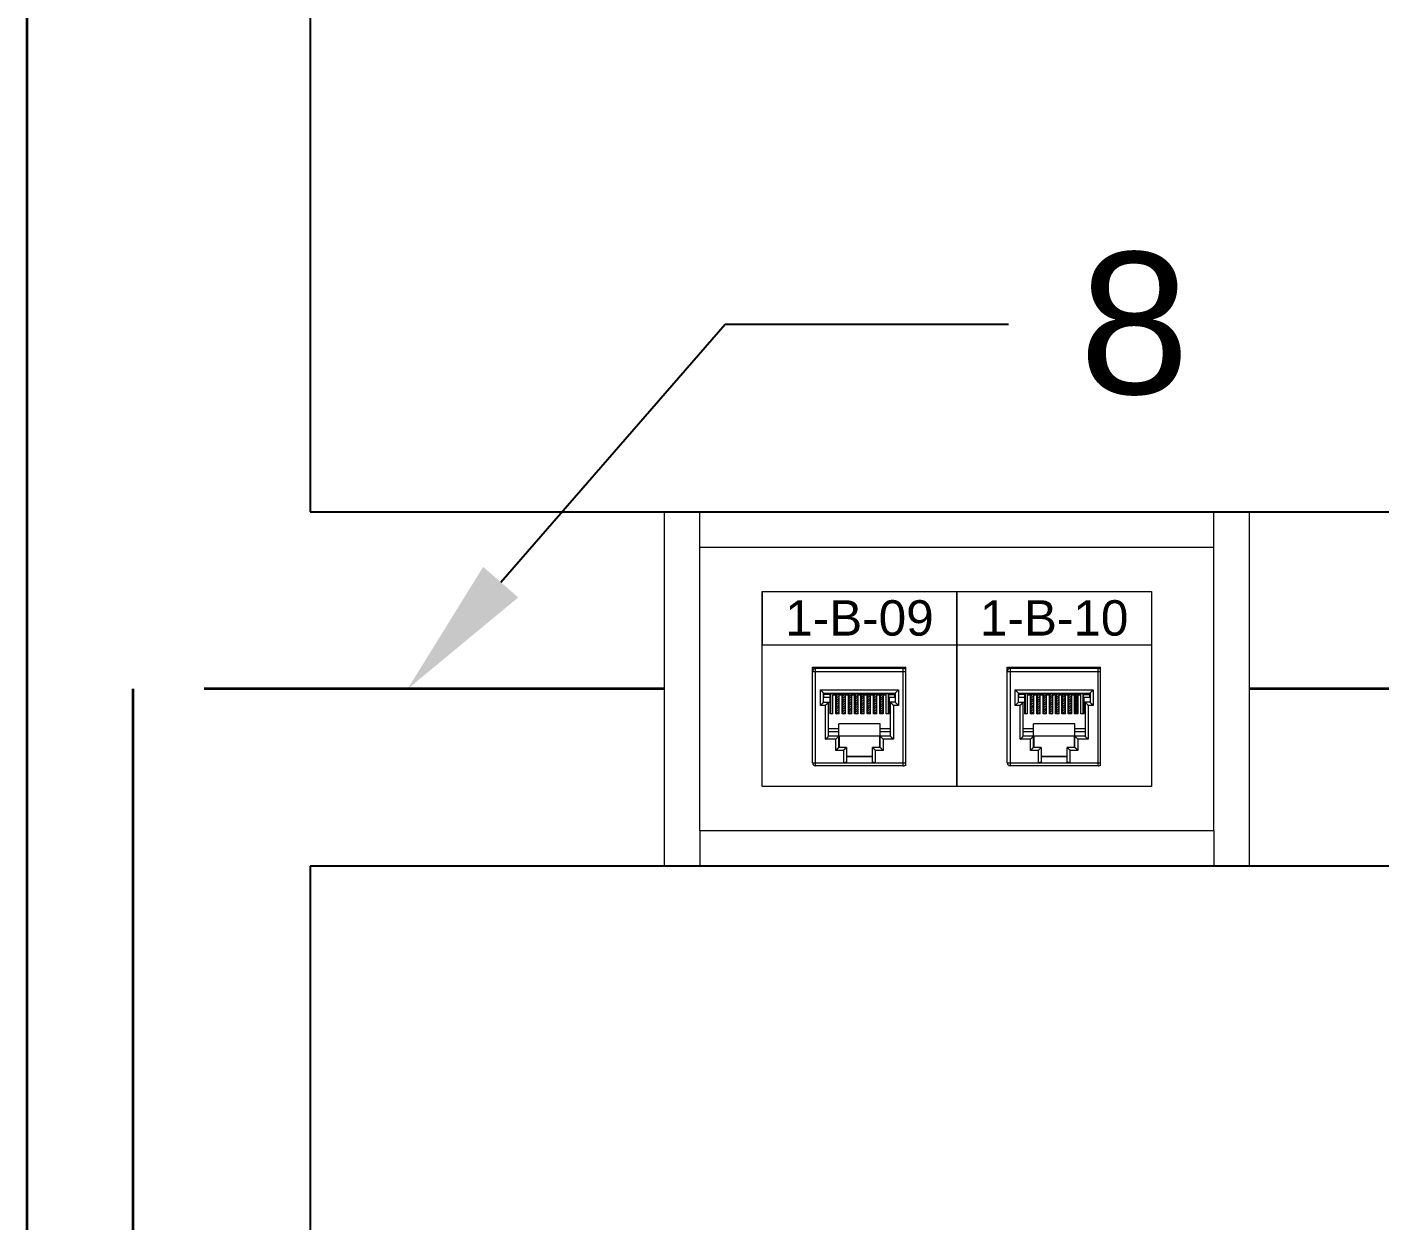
# Model space of a CAD drawing. Header units: millimetres. Extents: x 1256 to 2931, y 3298 to 3694.
# Drawn here: x 2194.1 to 2232.31, y 3480.22 to 3513.93 of the extents above; entities that cross this region are included whole.
import ezdxf
from ezdxf import colors
from ezdxf.entities.mleader import LeaderData, LeaderLine
from ezdxf.math import Vec2, Vec3

# ---------------------------------------------------------------- set-up
doc = ezdxf.new("R2010")
doc.units = ezdxf.units.MM
for name, color, linetype, lineweight in [('At. Client', 1, 'Continuous', 35), ('Canales', 250, 'Continuous', 25), ('Directrius', 1, 'Continuous', 35), ('Roseta', 250, 'Continuous', 5)]:
    doc.layers.add(name, color=color, linetype=linetype, lineweight=lineweight)
doc.styles.get("Standard").update_dxf_attribs({"font": 'Arial.ttf'})
pattern_1 = [(45, (2096.3118, 3380.090486), (-0.03132663, 0.03132663), [])]
pattern_2 = [(45, (2101.8118, 3380.090486), (-0.03132663, 0.03132663), [])]

msp = doc.modelspace()

# ---------------------------------------------------------------- hatches: boundary and pattern name
at = {"layer": 'Roseta'}
h = msp.add_hatch(dxfattribs=at)
h.set_pattern_fill('ANSI31', color=256, scale=0.013954, style=0)
h.set_pattern_definition(pattern_1)
h.paths.add_polyline_path([(2217.032, 3495.112), (2216.973, 3495.112), (2216.958, 3495.111), (2216.958, 3494.535), (2217.032, 3494.535)])
h = msp.add_hatch(dxfattribs=at)
h.set_pattern_fill('ANSI31', color=256, scale=0.013954, style=0)
h.set_pattern_definition(pattern_1)
h.paths.add_polyline_path([(2217.21, 3495.112), (2217.147, 3495.112), (2217.135, 3495.111), (2217.135, 3494.535), (2217.21, 3494.535)])
h.paths.add_polyline_path([(2217.386, 3495.112), (2217.311, 3495.112), (2217.311, 3494.535), (2217.386, 3494.535)])
h.paths.add_polyline_path([(2217.564, 3495.112), (2217.489, 3495.112), (2217.489, 3494.535), (2217.564, 3494.535)])
h.paths.add_polyline_path([(2217.741, 3495.112), (2217.666, 3495.112), (2217.666, 3494.535), (2217.741, 3494.535)])
h.paths.add_polyline_path([(2217.843, 3494.535), (2217.918, 3494.535), (2217.918, 3495.112), (2217.843, 3495.112)])
h.paths.add_polyline_path([(2218.022, 3494.535), (2218.096, 3494.535), (2218.096, 3495.112), (2218.022, 3495.112)])
h = msp.add_hatch(dxfattribs=at)
h.set_pattern_fill('ANSI31', color=256, scale=0.013954, style=0)
h.set_pattern_definition(pattern_1)
h.paths.add_polyline_path([(2218.202, 3494.535), (2218.277, 3494.535), (2218.277, 3495.112), (2218.272, 3495.112), (2218.202, 3495.112)])
h = msp.add_hatch(dxfattribs=at)
h.set_pattern_fill('ANSI31', color=256, scale=0.013954, style=0)
h.set_pattern_definition(pattern_2)
h.paths.add_polyline_path([(2222.532, 3495.112), (2222.473, 3495.112), (2222.458, 3495.111), (2222.458, 3494.535), (2222.532, 3494.535)])
h = msp.add_hatch(dxfattribs=at)
h.set_pattern_fill('ANSI31', color=256, scale=0.013954, style=0)
h.set_pattern_definition(pattern_2)
h.paths.add_polyline_path([(2222.71, 3495.112), (2222.647, 3495.112), (2222.635, 3495.111), (2222.635, 3494.535), (2222.71, 3494.535)])
h.paths.add_polyline_path([(2222.886, 3495.112), (2222.811, 3495.112), (2222.811, 3494.535), (2222.886, 3494.535)])
h.paths.add_polyline_path([(2223.064, 3495.112), (2222.989, 3495.112), (2222.989, 3494.535), (2223.064, 3494.535)])
h.paths.add_polyline_path([(2223.241, 3495.112), (2223.166, 3495.112), (2223.166, 3494.535), (2223.241, 3494.535)])
h.paths.add_polyline_path([(2223.343, 3494.535), (2223.418, 3494.535), (2223.418, 3495.112), (2223.343, 3495.112)])
h.paths.add_polyline_path([(2223.522, 3494.535), (2223.596, 3494.535), (2223.596, 3495.112), (2223.522, 3495.112)])
h = msp.add_hatch(dxfattribs=at)
h.set_pattern_fill('ANSI31', color=256, scale=0.013954, style=0)
h.set_pattern_definition(pattern_2)
h.paths.add_polyline_path([(2223.702, 3494.535), (2223.777, 3494.535), (2223.777, 3495.112), (2223.772, 3495.112), (2223.702, 3495.112)])

# ---------------------------------------------------------------- linework, layer by layer
at = {"layer": 'At. Client'}
for p, q in [((2194.104, 3404.239), (2194.104, 3535.239)), ((2197.104, 3404.239), (2197.104, 3495.239)), ((2212.104, 3495.239), (2199.104, 3495.239)), ((2248.624, 3495.239), (2228.624, 3495.239))]:
    msp.add_line(p, q, dxfattribs=at)
at = {"layer": 'Canales'}
for p, q in [((2202.104, 3530.239), (2202.104, 3500.239)), ((2202.104, 3530.239), (2202.104, 3500.239)), ((2202.104, 3500.239), (2342.104, 3500.239)), ((2202.104, 3490.239), (2202.104, 3460.239)), ((2342.104, 3490.239), (2202.104, 3490.239)), ((2202.104, 3490.239), (2202.104, 3460.239))]:
    msp.add_line(p, q, dxfattribs=at)
at = {"layer": 'Roseta'}
for p, q in [((2212.104, 3500.239), (2228.624, 3500.239)), ((2212.104, 3490.239), (2212.104, 3500.239)), ((2213.104, 3491.239), (2213.104, 3500.239)), ((2227.624, 3491.239), (2227.624, 3500.239)), ((2228.624, 3500.239), (2228.624, 3490.239)), ((2213.104, 3499.239), (2227.624, 3499.239)), ((2214.864, 3497.989), (2220.364, 3497.989)), ((2214.864, 3492.489), (2214.864, 3497.989)), ((2214.864, 3497.989), (2214.864, 3496.489)), ((2220.364, 3497.989), (2220.364, 3492.489)), ((2220.364, 3497.989), (2225.864, 3497.989)), ((2220.364, 3492.489), (2220.364, 3497.989)), ((2220.364, 3492.489), (2220.364, 3497.989)), ((2225.864, 3497.989), (2225.864, 3492.489)), ((2214.864, 3496.489), (2225.864, 3496.489)), ((2216.289, 3495.859), (2218.923, 3495.859)), ((2221.789, 3495.859), (2224.423, 3495.859)), ((2218.853, 3493.068), (2216.376, 3493.068)), ((2224.353, 3493.068), (2221.876, 3493.068)), ((2220.364, 3492.489), (2214.864, 3492.489)), ((2225.864, 3492.489), (2220.364, 3492.489)), ((2227.624, 3491.239), (2213.104, 3491.239)), ((2213.104, 3491.239), (2213.104, 3490.239)), ((2227.624, 3491.239), (2227.624, 3490.239)), ((2228.624, 3490.239), (2212.104, 3490.239))]:
    msp.add_line(p, q, dxfattribs=at)
at = {"layer": 'Roseta', "linetype": 'Continuous'}
for p, q in [((2216.289, 3493.155), (2216.289, 3495.859)), ((2216.376, 3493.068), (2216.376, 3495.859)), ((2218.853, 3493.068), (2218.853, 3495.859)), ((2218.923, 3493.068), (2218.923, 3495.859)), ((2221.789, 3493.155), (2221.789, 3495.859)), ((2221.876, 3493.068), (2221.876, 3495.859)), ((2224.353, 3493.068), (2224.353, 3495.859)), ((2224.423, 3493.068), (2224.423, 3495.859)), ((2216.289, 3495.736), (2218.923, 3495.736)), ((2216.376, 3495.824), (2218.853, 3495.824)), ((2221.789, 3495.736), (2224.423, 3495.736)), ((2221.876, 3495.824), (2224.353, 3495.824)), ((2216.516, 3495.211), (2218.713, 3495.211)), ((2216.516, 3494.777), (2216.516, 3495.211)), ((2216.603, 3495.124), (2218.626, 3495.124)), ((2216.603, 3494.864), (2216.603, 3495.124)), ((2216.603, 3495.124), (2216.603, 3495.124)), ((2216.603, 3495.112), (2218.626, 3495.112)), ((2216.603, 3495.072), (2216.611, 3495.072)), ((2216.611, 3494.995), (2216.611, 3495.112)), ((2216.786, 3495.082), (2216.611, 3495.082)), ((2216.786, 3494.535), (2216.786, 3495.112)), ((2216.795, 3495.112), (2216.795, 3494.535)), ((2216.862, 3494.535), (2216.862, 3495.073)), ((2216.862, 3495.073), (2216.944, 3495.073)), ((2216.944, 3495.072), (2216.862, 3495.072)), ((2216.944, 3494.535), (2216.944, 3495.073)), ((2216.951, 3495.112), (2216.951, 3494.535)), ((2216.958, 3495.112), (2216.958, 3494.535)), ((2216.973, 3495.112), (2216.958, 3495.111)), ((2217.032, 3495.112), (2217.032, 3494.535)), ((2217.04, 3494.535), (2217.04, 3495.073)), ((2217.04, 3495.073), (2217.122, 3495.073)), ((2217.122, 3495.072), (2217.04, 3495.072)), ((2217.122, 3494.535), (2217.122, 3495.073)), ((2217.13, 3495.112), (2217.13, 3494.535)), ((2217.135, 3495.112), (2217.135, 3494.535)), ((2217.147, 3495.112), (2217.135, 3495.111)), ((2217.21, 3495.112), (2217.21, 3494.535)), ((2217.218, 3494.535), (2217.218, 3495.073)), ((2217.218, 3495.073), (2217.3, 3495.073)), ((2217.3, 3495.072), (2217.218, 3495.072)), ((2217.3, 3494.535), (2217.3, 3495.073)), ((2217.309, 3495.112), (2217.309, 3494.535)), ((2217.311, 3495.112), (2217.311, 3494.535)), ((2217.386, 3495.112), (2217.386, 3494.535)), ((2217.396, 3494.535), (2217.396, 3495.073)), ((2217.396, 3495.073), (2217.477, 3495.073)), ((2217.477, 3495.072), (2217.396, 3495.072)), ((2217.477, 3494.535), (2217.477, 3495.073)), ((2217.487, 3495.112), (2217.487, 3494.535)), ((2217.489, 3495.112), (2217.489, 3494.535)), ((2217.564, 3495.112), (2217.564, 3494.535)), ((2217.573, 3494.535), (2217.573, 3495.073)), ((2217.573, 3495.073), (2217.655, 3495.073)), ((2217.655, 3495.072), (2217.573, 3495.072)), ((2217.655, 3494.535), (2217.655, 3495.073)), ((2217.666, 3495.112), (2217.666, 3494.535)), ((2217.741, 3495.112), (2217.741, 3494.535)), ((2217.741, 3495.112), (2217.741, 3494.535)), ((2217.751, 3494.535), (2217.751, 3495.073)), ((2217.751, 3495.073), (2217.833, 3495.073)), ((2217.833, 3495.072), (2217.751, 3495.072)), ((2217.833, 3494.535), (2217.833, 3495.073)), ((2217.843, 3495.112), (2217.843, 3494.535)), ((2217.918, 3495.112), (2217.918, 3494.535)), ((2217.919, 3495.112), (2217.919, 3494.535)), ((2217.929, 3494.535), (2217.929, 3495.073)), ((2217.929, 3495.073), (2218.011, 3495.073)), ((2218.011, 3495.072), (2217.929, 3495.072)), ((2218.011, 3494.535), (2218.011, 3495.073)), ((2218.022, 3495.112), (2218.022, 3494.535)), ((2218.096, 3495.112), (2218.096, 3494.535)), ((2218.1, 3495.112), (2218.1, 3494.535)), ((2218.107, 3494.535), (2218.107, 3495.073)), ((2218.107, 3495.073), (2218.189, 3495.073)), ((2218.189, 3495.072), (2218.107, 3495.072)), ((2218.189, 3494.535), (2218.189, 3495.073)), ((2218.202, 3495.112), (2218.202, 3494.535)), ((2218.277, 3495.112), (2218.272, 3495.112)), ((2218.277, 3495.113), (2218.277, 3495.112)), ((2218.277, 3495.112), (2218.277, 3494.535)), ((2218.281, 3495.112), (2218.281, 3494.535)), ((2218.285, 3494.535), (2218.285, 3495.073)), ((2218.285, 3495.073), (2218.367, 3495.073)), ((2218.367, 3495.072), (2218.285, 3495.072)), ((2218.367, 3494.535), (2218.367, 3495.073)), ((2218.434, 3494.535), (2218.434, 3495.112)), ((2218.443, 3494.535), (2218.443, 3495.112)), ((2218.443, 3495.082), (2218.617, 3495.082)), ((2218.617, 3494.995), (2218.617, 3495.112)), ((2218.626, 3495.072), (2218.617, 3495.072)), ((2218.626, 3495.124), (2218.626, 3494.864)), ((2218.626, 3495.124), (2218.626, 3495.124)), ((2218.713, 3495.211), (2218.713, 3494.777)), ((2222.016, 3495.211), (2224.213, 3495.211)), ((2222.016, 3494.777), (2222.016, 3495.211)), ((2222.103, 3495.124), (2224.126, 3495.124)), ((2222.103, 3494.864), (2222.103, 3495.124)), ((2222.103, 3495.124), (2222.103, 3495.124)), ((2222.103, 3495.112), (2224.126, 3495.112)), ((2222.103, 3495.072), (2222.111, 3495.072)), ((2222.111, 3494.995), (2222.111, 3495.112)), ((2222.286, 3495.082), (2222.111, 3495.082)), ((2222.286, 3494.535), (2222.286, 3495.112)), ((2222.295, 3495.112), (2222.295, 3494.535)), ((2222.362, 3494.535), (2222.362, 3495.073)), ((2222.362, 3495.073), (2222.444, 3495.073)), ((2222.444, 3495.072), (2222.362, 3495.072)), ((2222.444, 3494.535), (2222.444, 3495.073)), ((2222.451, 3495.112), (2222.451, 3494.535)), ((2222.458, 3495.112), (2222.458, 3494.535)), ((2222.473, 3495.112), (2222.458, 3495.111)), ((2222.532, 3495.112), (2222.532, 3494.535)), ((2222.54, 3494.535), (2222.54, 3495.073)), ((2222.54, 3495.073), (2222.622, 3495.073)), ((2222.622, 3495.072), (2222.54, 3495.072)), ((2222.622, 3494.535), (2222.622, 3495.073)), ((2222.63, 3495.112), (2222.63, 3494.535)), ((2222.635, 3495.112), (2222.635, 3494.535)), ((2222.647, 3495.112), (2222.635, 3495.111)), ((2222.71, 3495.112), (2222.71, 3494.535)), ((2222.718, 3494.535), (2222.718, 3495.073)), ((2222.718, 3495.073), (2222.8, 3495.073)), ((2222.8, 3495.072), (2222.718, 3495.072)), ((2222.8, 3494.535), (2222.8, 3495.073)), ((2222.809, 3495.112), (2222.809, 3494.535)), ((2222.811, 3495.112), (2222.811, 3494.535)), ((2222.886, 3495.112), (2222.886, 3494.535)), ((2222.896, 3494.535), (2222.896, 3495.073)), ((2222.896, 3495.073), (2222.977, 3495.073)), ((2222.977, 3495.072), (2222.896, 3495.072)), ((2222.977, 3494.535), (2222.977, 3495.073)), ((2222.987, 3495.112), (2222.987, 3494.535)), ((2222.989, 3495.112), (2222.989, 3494.535)), ((2223.064, 3495.112), (2223.064, 3494.535)), ((2223.073, 3494.535), (2223.073, 3495.073)), ((2223.073, 3495.073), (2223.155, 3495.073)), ((2223.155, 3495.072), (2223.073, 3495.072)), ((2223.155, 3494.535), (2223.155, 3495.073)), ((2223.166, 3495.112), (2223.166, 3494.535)), ((2223.241, 3495.112), (2223.241, 3494.535)), ((2223.241, 3495.112), (2223.241, 3494.535)), ((2223.251, 3494.535), (2223.251, 3495.073)), ((2223.251, 3495.073), (2223.333, 3495.073)), ((2223.333, 3495.072), (2223.251, 3495.072)), ((2223.333, 3494.535), (2223.333, 3495.073)), ((2223.343, 3495.112), (2223.343, 3494.535)), ((2223.418, 3495.112), (2223.418, 3494.535)), ((2223.419, 3495.112), (2223.419, 3494.535)), ((2223.429, 3494.535), (2223.429, 3495.073)), ((2223.429, 3495.073), (2223.511, 3495.073)), ((2223.511, 3495.072), (2223.429, 3495.072)), ((2223.511, 3494.535), (2223.511, 3495.073)), ((2223.522, 3495.112), (2223.522, 3494.535)), ((2223.596, 3495.112), (2223.596, 3494.535)), ((2223.6, 3495.112), (2223.6, 3494.535)), ((2223.607, 3494.535), (2223.607, 3495.073)), ((2223.607, 3495.073), (2223.689, 3495.073)), ((2223.689, 3495.072), (2223.607, 3495.072)), ((2223.689, 3494.535), (2223.689, 3495.073)), ((2223.702, 3495.112), (2223.702, 3494.535)), ((2223.777, 3495.112), (2223.772, 3495.112)), ((2223.777, 3495.113), (2223.777, 3495.112)), ((2223.777, 3495.112), (2223.777, 3494.535)), ((2223.781, 3495.112), (2223.781, 3494.535)), ((2223.785, 3494.535), (2223.785, 3495.073)), ((2223.785, 3495.073), (2223.867, 3495.073)), ((2223.867, 3495.072), (2223.785, 3495.072)), ((2223.867, 3494.535), (2223.867, 3495.073)), ((2223.934, 3494.535), (2223.934, 3495.112)), ((2223.943, 3494.535), (2223.943, 3495.112)), ((2223.943, 3495.082), (2224.117, 3495.082)), ((2224.117, 3494.995), (2224.117, 3495.112)), ((2224.126, 3495.072), (2224.117, 3495.072)), ((2224.126, 3495.124), (2224.126, 3494.864)), ((2224.126, 3495.124), (2224.126, 3495.124)), ((2224.213, 3495.211), (2224.213, 3494.777)), ((2216.655, 3494.777), (2216.516, 3494.777)), ((2216.603, 3494.864), (2216.777, 3494.864)), ((2216.786, 3494.995), (2216.611, 3494.995)), ((2216.655, 3493.818), (2216.655, 3494.777)), ((2216.742, 3493.905), (2216.742, 3494.864)), ((2216.777, 3494.995), (2216.777, 3494.535)), ((2218.617, 3494.995), (2218.443, 3494.995)), ((2218.452, 3494.995), (2218.452, 3494.535)), ((2218.626, 3494.864), (2218.452, 3494.864)), ((2218.486, 3494.864), (2218.486, 3493.905)), ((2218.713, 3494.777), (2218.574, 3494.777)), ((2218.574, 3494.777), (2218.574, 3493.818)), ((2222.155, 3494.777), (2222.016, 3494.777)), ((2222.103, 3494.864), (2222.277, 3494.864)), ((2222.286, 3494.995), (2222.111, 3494.995)), ((2222.155, 3493.818), (2222.155, 3494.777)), ((2222.242, 3493.905), (2222.242, 3494.864)), ((2222.277, 3494.995), (2222.277, 3494.535)), ((2224.117, 3494.995), (2223.943, 3494.995)), ((2223.952, 3494.995), (2223.952, 3494.535)), ((2224.126, 3494.864), (2223.952, 3494.864)), ((2223.986, 3494.864), (2223.986, 3493.905)), ((2224.213, 3494.777), (2224.074, 3494.777)), ((2224.074, 3494.777), (2224.074, 3493.818)), ((2216.862, 3494.535), (2216.777, 3494.535)), ((2217.04, 3494.535), (2216.944, 3494.535)), ((2217.218, 3494.535), (2217.122, 3494.535)), ((2217.396, 3494.535), (2217.3, 3494.535)), ((2217.573, 3494.535), (2217.477, 3494.535)), ((2217.751, 3494.535), (2217.655, 3494.535)), ((2217.929, 3494.535), (2217.833, 3494.535)), ((2218.107, 3494.535), (2218.011, 3494.535)), ((2218.285, 3494.535), (2218.189, 3494.535)), ((2218.452, 3494.535), (2218.367, 3494.535)), ((2222.362, 3494.535), (2222.277, 3494.535)), ((2222.54, 3494.535), (2222.444, 3494.535)), ((2222.718, 3494.535), (2222.622, 3494.535)), ((2222.896, 3494.535), (2222.8, 3494.535)), ((2223.073, 3494.535), (2222.977, 3494.535)), ((2223.251, 3494.535), (2223.155, 3494.535)), ((2223.429, 3494.535), (2223.333, 3494.535)), ((2223.607, 3494.535), (2223.511, 3494.535)), ((2223.785, 3494.535), (2223.689, 3494.535)), ((2223.952, 3494.535), (2223.867, 3494.535)), ((2217.03, 3494.114), (2216.742, 3494.114)), ((2217.03, 3494.027), (2216.742, 3494.027)), ((2217.03, 3493.591), (2217.03, 3494.254)), ((2218.199, 3494.254), (2217.03, 3494.254)), ((2218.199, 3493.591), (2218.199, 3494.254)), ((2218.486, 3494.114), (2218.199, 3494.114)), ((2218.486, 3494.027), (2218.199, 3494.027)), ((2222.53, 3494.114), (2222.242, 3494.114)), ((2222.53, 3494.027), (2222.242, 3494.027)), ((2222.53, 3493.591), (2222.53, 3494.254)), ((2223.699, 3494.254), (2222.53, 3494.254)), ((2223.699, 3493.591), (2223.699, 3494.254)), ((2223.986, 3494.114), (2223.699, 3494.114)), ((2223.986, 3494.027), (2223.699, 3494.027)), ((2216.943, 3493.818), (2216.655, 3493.818)), ((2218.486, 3493.905), (2216.742, 3493.905)), ((2216.943, 3493.504), (2216.943, 3493.818)), ((2217.248, 3493.591), (2217.03, 3493.591)), ((2217.034, 3493.905), (2217.034, 3493.591)), ((2217.042, 3493.905), (2217.042, 3493.591)), ((2217.248, 3493.591), (2217.248, 3493.181)), ((2217.981, 3493.181), (2217.981, 3493.591)), ((2218.199, 3493.591), (2217.981, 3493.591)), ((2218.187, 3493.591), (2218.187, 3493.905)), ((2218.195, 3493.591), (2218.195, 3493.905)), ((2218.286, 3493.818), (2218.286, 3493.504)), ((2218.574, 3493.818), (2218.286, 3493.818)), ((2222.443, 3493.818), (2222.155, 3493.818)), ((2223.986, 3493.905), (2222.242, 3493.905)), ((2222.443, 3493.504), (2222.443, 3493.818)), ((2222.748, 3493.591), (2222.53, 3493.591)), ((2222.534, 3493.905), (2222.534, 3493.591)), ((2222.542, 3493.905), (2222.542, 3493.591)), ((2222.748, 3493.591), (2222.748, 3493.181)), ((2223.481, 3493.181), (2223.481, 3493.591)), ((2223.699, 3493.591), (2223.481, 3493.591)), ((2223.687, 3493.591), (2223.687, 3493.905)), ((2223.695, 3493.591), (2223.695, 3493.905)), ((2223.786, 3493.818), (2223.786, 3493.504)), ((2224.074, 3493.818), (2223.786, 3493.818)), ((2216.289, 3493.155), (2218.923, 3493.155)), ((2217.161, 3493.504), (2216.943, 3493.504)), ((2217.161, 3493.504), (2217.161, 3493.155)), ((2217.248, 3493.347), (2217.981, 3493.347)), ((2217.248, 3493.338), (2217.981, 3493.338)), ((2217.248, 3493.329), (2217.981, 3493.329)), ((2218.068, 3493.155), (2218.068, 3493.504)), ((2218.286, 3493.504), (2218.068, 3493.504)), ((2221.789, 3493.155), (2224.423, 3493.155)), ((2222.661, 3493.504), (2222.443, 3493.504)), ((2222.661, 3493.504), (2222.661, 3493.155)), ((2222.748, 3493.347), (2223.481, 3493.347)), ((2222.748, 3493.338), (2223.481, 3493.338)), ((2222.748, 3493.329), (2223.481, 3493.329)), ((2223.568, 3493.155), (2223.568, 3493.504)), ((2223.786, 3493.504), (2223.568, 3493.504))]:
    msp.add_line(p, q, dxfattribs=at)
for centre, start, end in [((2216.376, 3495.736), 90, 180), ((2218.853, 3495.736), 36.2342, 90), ((2221.876, 3495.736), 90, 180), ((2224.353, 3495.736), 36.2342, 90), ((2216.376, 3493.155), 180, 270), ((2221.876, 3493.155), 180, 270), ((2218.853, 3493.155), 270, 323.2664), ((2224.353, 3493.155), 270, 323.2664)]:
    msp.add_arc(centre, 0.0872, start, end, dxfattribs=at)
for points, start_tangent, end_tangent in [([(2216.603, 3495.124), (2216.6, 3495.127), (2216.592, 3495.134), (2216.582, 3495.144), (2216.571, 3495.156), (2216.558, 3495.169), (2216.544, 3495.183), (2216.53, 3495.197), (2216.516, 3495.211)], (-0.707107, 0.707107), (-0.707107, 0.707107)), ([(2218.626, 3495.124), (2218.629, 3495.127), (2218.636, 3495.134), (2218.646, 3495.144), (2218.658, 3495.156), (2218.671, 3495.169), (2218.685, 3495.183), (2218.699, 3495.197), (2218.713, 3495.211)], (0.707107, 0.707107), (0.707107, 0.707107)), ([(2222.103, 3495.124), (2222.1, 3495.127), (2222.092, 3495.134), (2222.082, 3495.144), (2222.071, 3495.156), (2222.058, 3495.169), (2222.044, 3495.183), (2222.03, 3495.197), (2222.016, 3495.211)], (-0.707107, 0.707107), (-0.707107, 0.707107)), ([(2224.126, 3495.124), (2224.129, 3495.127), (2224.136, 3495.134), (2224.146, 3495.144), (2224.158, 3495.156), (2224.171, 3495.169), (2224.185, 3495.183), (2224.199, 3495.197), (2224.213, 3495.211)], (0.707107, 0.707107), (0.707107, 0.707107)), ([(2216.516, 3494.777), (2216.53, 3494.791), (2216.544, 3494.806), (2216.558, 3494.82), (2216.571, 3494.833), (2216.583, 3494.845), (2216.593, 3494.855), (2216.6, 3494.862), (2216.603, 3494.864)], (0.707107, 0.707107), (0.707107, 0.707107)), ([(2216.655, 3494.777), (2216.669, 3494.791), (2216.684, 3494.806), (2216.698, 3494.82), (2216.711, 3494.833), (2216.723, 3494.845), (2216.733, 3494.855), (2216.74, 3494.862), (2216.742, 3494.864)], (0.707107, 0.707107), (0.707107, 0.707107)), ([(2218.574, 3494.777), (2218.56, 3494.791), (2218.545, 3494.806), (2218.531, 3494.82), (2218.518, 3494.833), (2218.506, 3494.845), (2218.496, 3494.855), (2218.489, 3494.862), (2218.486, 3494.864)], (-0.707107, 0.707107), (-0.707107, 0.707107)), ([(2218.713, 3494.777), (2218.699, 3494.791), (2218.685, 3494.806), (2218.671, 3494.82), (2218.657, 3494.833), (2218.646, 3494.845), (2218.636, 3494.855), (2218.629, 3494.862), (2218.626, 3494.864)], (-0.707107, 0.707107), (-0.707107, 0.707107)), ([(2222.016, 3494.777), (2222.03, 3494.791), (2222.044, 3494.806), (2222.058, 3494.82), (2222.071, 3494.833), (2222.083, 3494.845), (2222.093, 3494.855), (2222.1, 3494.862), (2222.103, 3494.864)], (0.707107, 0.707107), (0.707107, 0.707107)), ([(2222.155, 3494.777), (2222.169, 3494.791), (2222.184, 3494.806), (2222.198, 3494.82), (2222.211, 3494.833), (2222.223, 3494.845), (2222.233, 3494.855), (2222.24, 3494.862), (2222.242, 3494.864)], (0.707107, 0.707107), (0.707107, 0.707107)), ([(2224.074, 3494.777), (2224.06, 3494.791), (2224.045, 3494.806), (2224.031, 3494.82), (2224.018, 3494.833), (2224.006, 3494.845), (2223.996, 3494.855), (2223.989, 3494.862), (2223.986, 3494.864)], (-0.707107, 0.707107), (-0.707107, 0.707107)), ([(2224.213, 3494.777), (2224.199, 3494.791), (2224.185, 3494.806), (2224.171, 3494.82), (2224.157, 3494.833), (2224.146, 3494.845), (2224.136, 3494.855), (2224.129, 3494.862), (2224.126, 3494.864)], (-0.707107, 0.707107), (-0.707107, 0.707107)), ([(2216.655, 3493.818), (2216.669, 3493.832), (2216.684, 3493.846), (2216.698, 3493.86), (2216.711, 3493.874), (2216.723, 3493.885), (2216.733, 3493.895), (2216.74, 3493.902), (2216.742, 3493.905)], (0.707107, 0.707107), (0.707107, 0.707107)), ([(2216.943, 3493.818), (2216.957, 3493.832), (2216.971, 3493.846), (2216.985, 3493.86), (2216.999, 3493.874), (2217.011, 3493.885), (2217.02, 3493.895), (2217.027, 3493.902), (2217.03, 3493.905)], (0.707107, 0.707107), (0.707107, 0.707107)), ([(2216.943, 3493.504), (2216.957, 3493.518), (2216.971, 3493.532), (2216.985, 3493.546), (2216.999, 3493.56), (2217.011, 3493.572), (2217.02, 3493.581), (2217.027, 3493.588), (2217.03, 3493.591)], (0.707107, 0.707107), (0.707107, 0.707107)), ([(2217.161, 3493.504), (2217.175, 3493.518), (2217.189, 3493.532), (2217.203, 3493.546), (2217.217, 3493.56), (2217.229, 3493.572), (2217.238, 3493.581), (2217.245, 3493.588), (2217.248, 3493.591)], (0.707107, 0.707107), (0.707107, 0.707107)), ([(2218.068, 3493.504), (2218.054, 3493.518), (2218.039, 3493.532), (2218.025, 3493.546), (2218.012, 3493.56), (2218, 3493.572), (2217.99, 3493.581), (2217.983, 3493.588), (2217.981, 3493.591)], (-0.707107, 0.707107), (-0.707107, 0.707107)), ([(2218.286, 3493.818), (2218.272, 3493.832), (2218.257, 3493.846), (2218.243, 3493.86), (2218.23, 3493.874), (2218.218, 3493.885), (2218.208, 3493.895), (2218.201, 3493.902), (2218.199, 3493.905)], (-0.707107, 0.707107), (-0.707107, 0.707107)), ([(2218.286, 3493.504), (2218.272, 3493.518), (2218.257, 3493.532), (2218.243, 3493.546), (2218.23, 3493.56), (2218.218, 3493.572), (2218.208, 3493.581), (2218.201, 3493.588), (2218.199, 3493.591)], (-0.707107, 0.707107), (-0.707107, 0.707107)), ([(2218.574, 3493.818), (2218.56, 3493.832), (2218.545, 3493.846), (2218.531, 3493.86), (2218.518, 3493.874), (2218.506, 3493.885), (2218.496, 3493.895), (2218.489, 3493.902), (2218.486, 3493.905)], (-0.707107, 0.707107), (-0.707107, 0.707107)), ([(2222.155, 3493.818), (2222.169, 3493.832), (2222.184, 3493.846), (2222.198, 3493.86), (2222.211, 3493.874), (2222.223, 3493.885), (2222.233, 3493.895), (2222.24, 3493.902), (2222.242, 3493.905)], (0.707107, 0.707107), (0.707107, 0.707107)), ([(2222.443, 3493.818), (2222.457, 3493.832), (2222.471, 3493.846), (2222.485, 3493.86), (2222.499, 3493.874), (2222.511, 3493.885), (2222.52, 3493.895), (2222.527, 3493.902), (2222.53, 3493.905)], (0.707107, 0.707107), (0.707107, 0.707107)), ([(2222.443, 3493.504), (2222.457, 3493.518), (2222.471, 3493.532), (2222.485, 3493.546), (2222.499, 3493.56), (2222.511, 3493.572), (2222.52, 3493.581), (2222.527, 3493.588), (2222.53, 3493.591)], (0.707107, 0.707107), (0.707107, 0.707107)), ([(2222.661, 3493.504), (2222.675, 3493.518), (2222.689, 3493.532), (2222.703, 3493.546), (2222.717, 3493.56), (2222.729, 3493.572), (2222.738, 3493.581), (2222.745, 3493.588), (2222.748, 3493.591)], (0.707107, 0.707107), (0.707107, 0.707107)), ([(2223.568, 3493.504), (2223.554, 3493.518), (2223.539, 3493.532), (2223.525, 3493.546), (2223.512, 3493.56), (2223.5, 3493.572), (2223.49, 3493.581), (2223.483, 3493.588), (2223.481, 3493.591)], (-0.707107, 0.707107), (-0.707107, 0.707107)), ([(2223.786, 3493.818), (2223.772, 3493.832), (2223.757, 3493.846), (2223.743, 3493.86), (2223.73, 3493.874), (2223.718, 3493.885), (2223.708, 3493.895), (2223.701, 3493.902), (2223.699, 3493.905)], (-0.707107, 0.707107), (-0.707107, 0.707107)), ([(2223.786, 3493.504), (2223.772, 3493.518), (2223.757, 3493.532), (2223.743, 3493.546), (2223.73, 3493.56), (2223.718, 3493.572), (2223.708, 3493.581), (2223.701, 3493.588), (2223.699, 3493.591)], (-0.707107, 0.707107), (-0.707107, 0.707107)), ([(2224.074, 3493.818), (2224.06, 3493.832), (2224.045, 3493.846), (2224.031, 3493.86), (2224.018, 3493.874), (2224.006, 3493.885), (2223.996, 3493.895), (2223.989, 3493.902), (2223.986, 3493.905)], (-0.707107, 0.707107), (-0.707107, 0.707107)), ([(2217.248, 3493.181), (2217.245, 3493.174), (2217.236, 3493.168), (2217.222, 3493.162), (2217.204, 3493.158), (2217.183, 3493.156), (2217.161, 3493.155)], (0, -1), (-1, 0)), ([(2218.068, 3493.155), (2218.046, 3493.156), (2218.025, 3493.158), (2218.007, 3493.162), (2217.993, 3493.168), (2217.984, 3493.174), (2217.981, 3493.181)], (-1, 0), (0, 1)), ([(2222.748, 3493.181), (2222.745, 3493.174), (2222.736, 3493.168), (2222.722, 3493.162), (2222.704, 3493.158), (2222.683, 3493.156), (2222.661, 3493.155)], (0, -1), (-1, 0)), ([(2223.568, 3493.155), (2223.546, 3493.156), (2223.525, 3493.158), (2223.507, 3493.162), (2223.493, 3493.168), (2223.484, 3493.174), (2223.481, 3493.181)], (-1, 0), (0, 1))]:
    msp.add_spline(points, degree=3, dxfattribs=dict(at, start_tangent=start_tangent, end_tangent=end_tangent))

# ---------------------------------------------------------------- texts
at = {"layer": 'Roseta', "char_height": 1, "attachment_point": 5}
for s, insert in [('1-B-09', (2217.614, 3497.238)), ('1-B-10', (2223.114, 3497.238))]:
    msp.add_mtext_dynamic_manual_height_columns(s, width=5.5, gutter_width=12.5, heights=[1.5], dxfattribs=dict(at, insert=insert))

# ---------------------------------------------------------------- leaders
at = {"layer": 'Directrius'}
ml = msp.add_multileader_mtext('Standard', dxfattribs=at)
ml.set_content('8', color=256)
ml.set_leader_properties()
ml.build(insert=Vec2(0, 0))
ctx = ml.context
ctx.base_point, ctx.plane_origin = Vec3(2221.823, 3505.535), Vec3(2204.854, 3495.239)
notes = []
notes.append((ctx, [(0, (1, 1, 0), (2213.823, 3505.535), (1, 0), 8, [(0, [(2204.854, 3495.239)], 0, [])])]))
ctx.mtext.insert, ctx.mtext.flow_direction = Vec3(2223.823, 3507.569), 5
for ctx, leaders in notes:
    for number, flags, end, landing, length, lines in leaders:
        leader = LeaderData()
        leader.index, (leader.has_last_leader_line, leader.has_dogleg_vector, leader.attachment_direction) = number, flags
        leader.last_leader_point, leader.dogleg_vector, leader.dogleg_length = Vec3(end), Vec3(landing), length
        for number, points, colour, breaks in lines:
            line = LeaderLine()
            line.index, line.vertices, line.color, line.breaks = number, Vec3.list(points), colors.encode_raw_color(colour), breaks
            leader.lines.append(line)
        ctx.leaders.append(leader)

doc.saveas('drawing.dxf')
